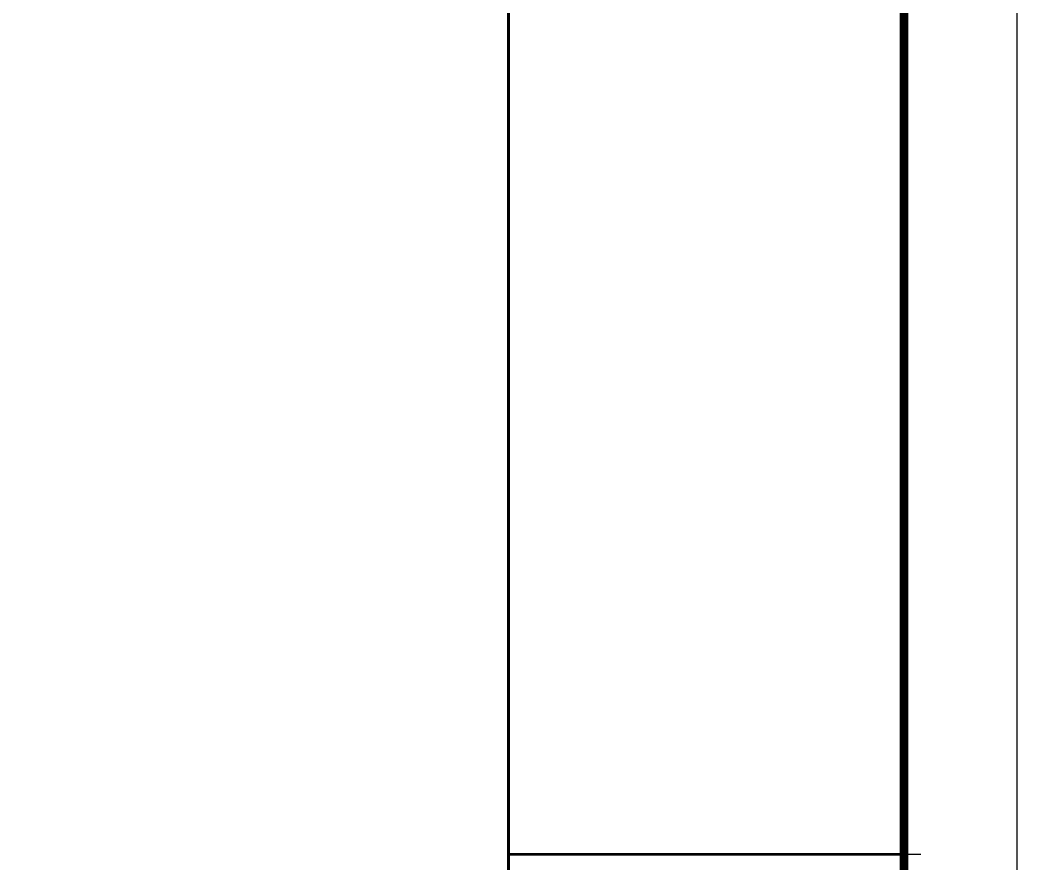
# Model space of a CAD drawing. Header units: millimetres. Extents: x 0 to 210250, y 0 to 148500.
# Drawn here: x 166136 to 210250, y 73865 to 111183 of the extents above; entities that cross this region are included whole.
import ezdxf

# ---------------------------------------------------------------- set-up
doc = ezdxf.new("R2010")
doc.units = ezdxf.units.MM
doc.header["$LTSCALE"] = 250
doc.header["$MEASUREMENT"] = 0
doc.layers.get('0').update_dxf_attribs({"lineweight": 25})
doc.layers.add('001dmp-FORM', color=7, linetype='Continuous')

# ---------------------------------------------------------------- blocks, each defined once
blk = doc.blocks.new('FORM_ELEC_SUKWOO$0$')
at = {"layer": '001dmp-FORM'}
blk.add_line((158458, 57114), (157881, 57114), dxfattribs=at)
at = {"layer": '001dmp-FORM', "color": 30}
blk.add_lwpolyline([(161727, 114228), (0, 114228), (0, 0), (161727, 0)], close=True, dxfattribs=at)
at = {"layer": '001dmp-FORM', "const_width": 288}
blk.add_lwpolyline([(5769, 3846), (5769, 110382), (157881, 110382), (157881, 3846)], close=True, dxfattribs=at)
at = {"layer": '001dmp-FORM', "const_width": 96.2}
for points in [[(144420, 3846), (144420, 110382)], [(144420, 57114), (157881, 57114)]]:
    blk.add_lwpolyline(points, dxfattribs=at)
blk = doc.blocks.new('FORM_ELEC_SUKWOO')
at = {"layer": '001dmp-FORM'}
blk.add_blockref('FORM_ELEC_SUKWOO$0$', (12, -1), dxfattribs=at)

msp = doc.modelspace()

# ---------------------------------------------------------------- block references
at = {"color": 4, "xscale": 1.30002681309939, "yscale": 1.30002681309939, "zscale": 1.30002681309939}
msp.add_blockref('FORM_ELEC_SUKWOO', (-16, 1), dxfattribs=at)

doc.saveas('drawing.dxf')
